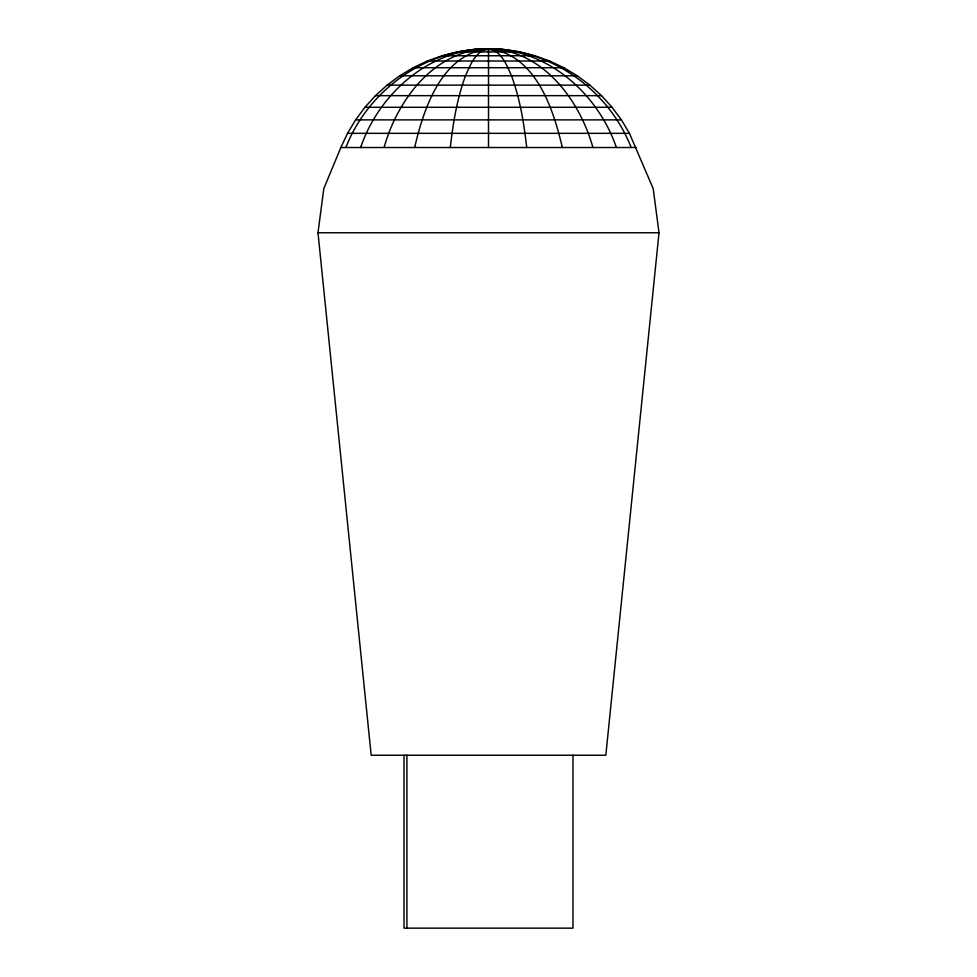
<?xml version="1.0" encoding="UTF-8"?>
<svg xmlns="http://www.w3.org/2000/svg" width="977" height="977" viewBox="0 0 977 977"><rect width="100%" height="100%" fill="white"/><g stroke="black" fill="none" stroke-linecap="round" stroke-linejoin="round"><path stroke-width="1.47" d="M659.011 232.77L605.825 755.233L371.175 755.233L317.989 232.77L323.802 188.634L340.839 147.515L347.543 133.336L355.604 119.878L364.946 107.287L375.486 95.661L387.1 85.133L399.703 75.791L413.161 67.718L427.34 61.014L442.105 55.738L457.321 51.915L472.831 49.619L488.5 48.85L504.169 49.619L519.679 51.915L534.895 55.738L549.66 61.014L563.839 67.718L577.297 75.791L589.9 85.133L601.514 95.661L612.054 107.287L621.396 119.878L629.457 133.336L653.198 188.634L659.011 232.77L317.989 232.77M450.287 147.515C453.072 123.224 456.967 98.799 465.516 75.791C470.242 65.325 475.469 50.682 488.5 48.85C550.564 48.276 608.903 90.031 631.13 147.515M414.663 147.515C423.81 108.191 441.641 53.955 488.5 48.85C547.303 48.496 598.022 93.572 616.377 147.515M384.083 147.515C397.358 99.776 434.692 49.68 488.5 48.85C542.308 49.68 579.642 99.776 592.917 147.515M360.623 147.515C378.978 93.572 429.697 48.496 488.5 48.85C535.359 53.955 553.19 108.191 562.337 147.515M345.87 147.515C368.097 90.031 426.436 48.276 488.5 48.85C501.531 50.682 506.758 65.325 511.484 75.791C520.033 98.799 523.928 123.224 526.713 147.515M472.831 49.619L504.169 49.619M457.321 51.915L519.679 51.915M442.105 55.738L534.895 55.738M427.34 61.014L549.66 61.014M413.161 67.718L563.839 67.718M399.703 75.791L577.297 75.791M387.1 85.133L589.9 85.133M375.486 95.661L601.514 95.661M364.946 107.287L612.054 107.287M355.604 119.878L621.396 119.878M347.543 133.336L629.457 133.336M340.839 147.515L636.161 147.515M572.974 755.233L572.974 928.15L404.026 928.15L404.026 755.233M488.5 48.85L488.5 147.515M406.908 755.233L406.908 928.15"/></g></svg>
